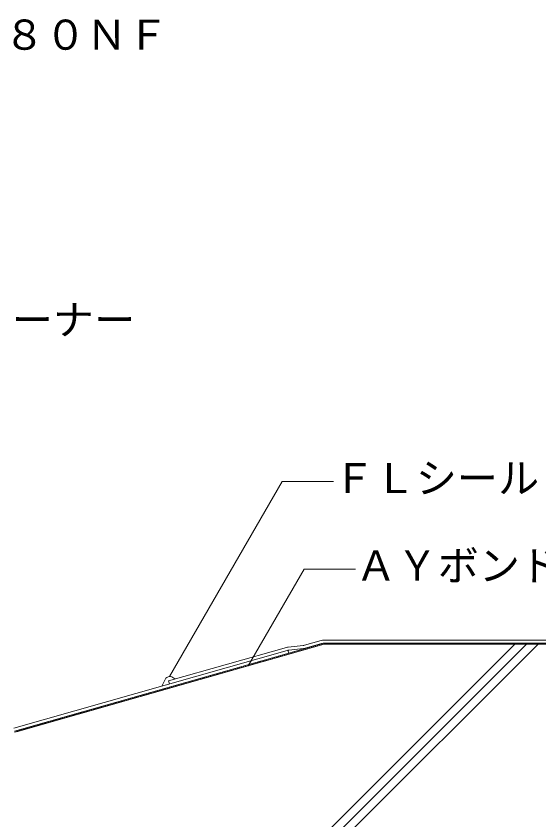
# Model space of a CAD drawing. Units: millimetres, scale not verified. Extents: x -675 to 675, y -471 to 460.
# Drawn here: x 113.5 to 367.6, y -156.2 to 234.9 of the extents above; entities that cross this region are included whole.
import ezdxf
from ezdxf.enums import TextEntityAlignment as Align

# ---------------------------------------------------------------- set-up
doc = ezdxf.new("R2010")
doc.units = ezdxf.units.MM
doc.header["$LTSCALE"] = 5
for name, color, linetype, lineweight in [('1-2_ハッチング', 4, 'Continuous', 9), ('1-4_リベットルーフ', 6, 'Continuous', 18), ('1-A_元図・躯体', 7, 'Continuous', 18), ('1-B_その他', 33, 'Continuous', 18), ('E-E', 7, 'Continuous', 18)]:
    doc.layers.add(name, color=color, linetype=linetype, lineweight=lineweight)
doc.styles.add('ＭＳ ゴシック', font='')
doc.styles.get('ＭＳ ゴシック').set_extended_font_data('MS Gothic')

msp = doc.modelspace()

# ---------------------------------------------------------------- linework, layer by layer
at = {"layer": '1-2_ハッチング'}
msp.add_line((186.33, -87.303), (184.325, -91.082), dxfattribs=at)
msp.add_arc((188.337, -89.361), 2.875, 36.467, 134.262, dxfattribs=at)
at = {"layer": '1-4_リベットルーフ'}
for p, q in [((253.665, -71.206), (261.818, -68.876)), ((253.989, -72.673), (262.028, -70.376)), ((263.192, -68.683), (477.089, -68.683)), ((477.089, -70.183), (263.402, -70.183)), ((112.429, -111.566), (245.23, -73.73)), ((187.572, -88.597), (244.946, -72.251)), ((245.619, -73.636), (246.026, -75.063)), ((253.068, -71.337), (245.803, -72.086)), ((253.128, -72.839), (246.087, -73.565)), ((112.638, -113.066), (246.026, -75.063)), ((187.572, -88.597), (187.985, -90.039))]:
    msp.add_line(p, q, dxfattribs=at)
for centre, start, end in [((263.192, -73.683), 90, 105.949), ((263.402, -75.183), 90, 105.949), ((246.316, -77.06), 95.886, 105.902), ((246.6, -78.539), 95.886, 105.902), ((252.291, -66.398), 278.942, 285.949), ((252.615, -67.865), 275.886, 285.949)]:
    msp.add_arc(centre, 5, start, end, dxfattribs=at)
at = {"layer": '1-A_元図・躯体'}
for p, q in [((112.708, -113.566), (263.224, -70.683)), ((355.903, -70.683), (117.422, -309.164)), ((361.56, -70.683), (123.079, -309.164)), ((367.217, -70.683), (128.735, -309.164)), ((263.224, -70.683), (477.089, -70.683))]:
    msp.add_line(p, q, dxfattribs=at)
at = {"layer": '1-B_その他'}
for p, q in [((113.488, -112.823), (263.154, -70.183)), ((263.064, -70.728), (263.064, -70.209)), ((263.154, -70.183), (477.089, -70.183)), ((264.064, -70.683), (264.064, -70.183)), ((265.064, -70.683), (265.064, -70.183)), ((266.064, -70.683), (266.064, -70.183)), ((267.064, -70.683), (267.064, -70.183)), ((268.064, -70.683), (268.064, -70.183)), ((269.064, -70.683), (269.064, -70.183)), ((270.064, -70.683), (270.064, -70.183)), ((271.064, -70.683), (271.064, -70.183)), ((272.064, -70.683), (272.064, -70.183)), ((273.064, -70.683), (273.064, -70.183)), ((274.064, -70.683), (274.064, -70.183)), ((275.064, -70.683), (275.064, -70.183)), ((276.064, -70.683), (276.064, -70.183)), ((277.064, -70.683), (277.064, -70.183)), ((278.064, -70.683), (278.064, -70.183)), ((279.064, -70.683), (279.064, -70.183)), ((280.064, -70.683), (280.064, -70.183)), ((281.064, -70.683), (281.064, -70.183)), ((282.064, -70.683), (282.064, -70.183)), ((283.064, -70.683), (283.064, -70.183)), ((284.064, -70.683), (284.064, -70.183)), ((285.064, -70.683), (285.064, -70.183)), ((286.064, -70.683), (286.064, -70.183)), ((287.064, -70.683), (287.064, -70.183)), ((288.064, -70.683), (288.064, -70.183)), ((289.064, -70.683), (289.064, -70.183)), ((290.064, -70.683), (290.064, -70.183)), ((291.064, -70.683), (291.064, -70.183)), ((292.064, -70.683), (292.064, -70.183)), ((293.064, -70.683), (293.064, -70.183)), ((294.064, -70.683), (294.064, -70.183)), ((295.064, -70.683), (295.064, -70.183)), ((296.064, -70.683), (296.064, -70.183)), ((297.064, -70.683), (297.064, -70.183)), ((298.064, -70.683), (298.064, -70.183)), ((299.064, -70.683), (299.064, -70.183)), ((300.064, -70.683), (300.064, -70.183)), ((301.064, -70.683), (301.064, -70.183)), ((302.064, -70.683), (302.064, -70.183)), ((303.064, -70.683), (303.064, -70.183)), ((304.064, -70.683), (304.064, -70.183)), ((305.064, -70.683), (305.064, -70.183)), ((306.064, -70.683), (306.064, -70.183)), ((307.064, -70.683), (307.064, -70.183)), ((308.064, -70.683), (308.064, -70.183)), ((309.064, -70.683), (309.064, -70.183)), ((310.064, -70.683), (310.064, -70.183)), ((311.064, -70.683), (311.064, -70.183)), ((312.064, -70.683), (312.064, -70.183)), ((313.064, -70.683), (313.064, -70.183)), ((314.064, -70.683), (314.064, -70.183)), ((315.064, -70.683), (315.064, -70.183)), ((316.064, -70.683), (316.064, -70.183)), ((317.064, -70.683), (317.064, -70.183)), ((318.064, -70.683), (318.064, -70.183)), ((319.064, -70.683), (319.064, -70.183)), ((320.064, -70.683), (320.064, -70.183)), ((321.064, -70.683), (321.064, -70.183)), ((322.064, -70.683), (322.064, -70.183)), ((323.064, -70.683), (323.064, -70.183)), ((324.064, -70.683), (324.064, -70.183)), ((325.064, -70.683), (325.064, -70.183)), ((326.064, -70.683), (326.064, -70.183)), ((327.064, -70.683), (327.064, -70.183)), ((328.064, -70.683), (328.064, -70.183)), ((329.064, -70.683), (329.064, -70.183)), ((330.064, -70.683), (330.064, -70.183)), ((331.064, -70.683), (331.064, -70.183)), ((332.064, -70.683), (332.064, -70.183)), ((333.064, -70.683), (333.064, -70.183)), ((334.064, -70.683), (334.064, -70.183)), ((335.064, -70.683), (335.064, -70.183)), ((336.064, -70.683), (336.064, -70.183)), ((337.064, -70.683), (337.064, -70.183)), ((338.064, -70.683), (338.064, -70.183)), ((339.064, -70.683), (339.064, -70.183)), ((340.064, -70.683), (340.064, -70.183)), ((341.064, -70.683), (341.064, -70.183)), ((342.064, -70.683), (342.064, -70.183)), ((343.064, -70.683), (343.064, -70.183)), ((344.064, -70.683), (344.064, -70.183)), ((345.064, -70.683), (345.064, -70.183)), ((346.064, -70.683), (346.064, -70.183)), ((347.064, -70.683), (347.064, -70.183)), ((348.064, -70.683), (348.064, -70.183)), ((349.064, -70.683), (349.064, -70.183)), ((350.064, -70.683), (350.064, -70.183)), ((351.064, -70.683), (351.064, -70.183)), ((352.064, -70.683), (352.064, -70.183)), ((353.064, -70.683), (353.064, -70.183)), ((354.064, -70.683), (354.064, -70.183)), ((355.064, -70.683), (355.064, -70.183)), ((356.064, -70.683), (356.064, -70.183)), ((357.064, -70.683), (357.064, -70.183)), ((358.064, -70.683), (358.064, -70.183)), ((359.064, -70.683), (359.064, -70.183)), ((360.064, -70.683), (360.064, -70.183)), ((361.064, -70.683), (361.064, -70.183)), ((362.064, -70.683), (362.064, -70.183)), ((363.064, -70.683), (363.064, -70.183)), ((364.064, -70.683), (364.064, -70.183)), ((365.064, -70.683), (365.064, -70.183)), ((366.064, -70.683), (366.064, -70.183)), ((367.064, -70.683), (367.064, -70.183)), ((263.224, -70.683), (113.655, -113.296)), ((249.064, -74.717), (249.064, -74.197)), ((250.064, -74.432), (250.064, -73.912)), ((251.064, -74.147), (251.064, -73.627)), ((252.064, -73.862), (252.064, -73.342)), ((253.064, -73.577), (253.064, -73.058)), ((254.064, -73.293), (254.064, -72.773)), ((255.064, -73.008), (255.064, -72.488)), ((256.064, -72.723), (256.064, -72.203)), ((257.064, -72.438), (257.064, -71.918)), ((258.064, -72.153), (258.064, -71.633)), ((259.064, -71.868), (259.064, -71.348)), ((260.064, -71.583), (260.064, -71.063)), ((261.064, -71.298), (261.064, -70.778)), ((262.064, -71.013), (262.064, -70.493)), ((477.089, -70.683), (263.224, -70.683)), ((235.064, -78.706), (235.064, -78.186)), ((236.064, -78.421), (236.064, -77.901)), ((237.064, -78.136), (237.064, -77.616)), ((238.064, -77.851), (238.064, -77.331)), ((239.064, -77.566), (239.064, -77.046)), ((240.064, -77.281), (240.064, -76.761)), ((241.064, -76.996), (241.064, -76.476)), ((242.064, -76.711), (242.064, -76.192)), ((243.064, -76.427), (243.064, -75.907)), ((244.064, -76.142), (244.064, -75.622)), ((245.064, -75.857), (245.064, -75.337)), ((246.064, -75.572), (246.064, -75.052)), ((247.064, -75.287), (247.064, -74.767)), ((248.064, -75.002), (248.064, -74.482)), ((222.064, -82.409), (222.064, -81.89)), ((223.064, -82.125), (223.064, -81.605)), ((224.064, -81.84), (224.064, -81.32)), ((225.064, -81.555), (225.064, -81.035)), ((226.064, -81.27), (226.064, -80.75)), ((227.064, -80.985), (227.064, -80.465)), ((228.064, -80.7), (228.064, -80.18)), ((229.064, -80.415), (229.064, -79.895)), ((230.064, -80.13), (230.064, -79.61)), ((231.064, -79.845), (231.064, -79.325)), ((232.064, -79.56), (232.064, -79.041)), ((233.064, -79.276), (233.064, -78.756)), ((234.064, -78.991), (234.064, -78.471)), ((208.064, -86.398), (208.064, -85.878)), ((209.064, -86.113), (209.064, -85.593)), ((210.064, -85.828), (210.064, -85.308)), ((211.064, -85.543), (211.064, -85.024)), ((212.064, -85.259), (212.064, -84.739)), ((213.064, -84.974), (213.064, -84.454)), ((214.064, -84.689), (214.064, -84.169)), ((215.064, -84.404), (215.064, -83.884)), ((216.064, -84.119), (216.064, -83.599)), ((217.064, -83.834), (217.064, -83.314)), ((218.064, -83.549), (218.064, -83.029)), ((219.064, -83.264), (219.064, -82.744)), ((220.064, -82.979), (220.064, -82.459)), ((221.064, -82.694), (221.064, -82.174)), ((194.064, -90.387), (194.064, -89.867)), ((195.064, -90.102), (195.064, -89.582)), ((196.064, -89.817), (196.064, -89.297)), ((197.064, -89.532), (197.064, -89.012)), ((198.064, -89.247), (198.064, -88.727)), ((199.064, -88.962), (199.064, -88.442)), ((200.064, -88.677), (200.064, -88.157)), ((201.064, -88.392), (201.064, -87.873)), ((202.064, -88.108), (202.064, -87.588)), ((203.064, -87.823), (203.064, -87.303)), ((204.064, -87.538), (204.064, -87.018)), ((205.064, -87.253), (205.064, -86.733)), ((206.064, -86.968), (206.064, -86.448)), ((207.064, -86.683), (207.064, -86.163)), ((180.064, -94.375), (180.064, -93.856)), ((181.064, -94.091), (181.064, -93.571)), ((182.064, -93.806), (182.064, -93.286)), ((183.064, -93.521), (183.064, -93.001)), ((184.064, -93.236), (184.064, -92.716)), ((185.064, -92.951), (185.064, -92.431)), ((186.064, -92.666), (186.064, -92.146)), ((187.064, -92.381), (187.064, -91.861)), ((188.064, -92.096), (188.064, -91.576)), ((189.064, -91.811), (189.064, -91.291)), ((190.064, -91.526), (190.064, -91.006)), ((191.064, -91.241), (191.064, -90.722)), ((192.064, -90.957), (192.064, -90.437)), ((193.064, -90.672), (193.064, -90.152)), ((167.064, -98.079), (167.064, -97.559)), ((168.064, -97.794), (168.064, -97.274)), ((169.064, -97.509), (169.064, -96.989)), ((170.064, -97.224), (170.064, -96.705)), ((171.064, -96.94), (171.064, -96.42)), ((172.064, -96.655), (172.064, -96.135)), ((173.064, -96.37), (173.064, -95.85)), ((174.064, -96.085), (174.064, -95.565)), ((175.064, -95.8), (175.064, -95.28)), ((176.064, -95.515), (176.064, -94.995)), ((177.064, -95.23), (177.064, -94.71)), ((178.064, -94.945), (178.064, -94.425)), ((179.064, -94.66), (179.064, -94.14)), ((153.064, -102.068), (153.064, -101.548)), ((154.064, -101.783), (154.064, -101.263)), ((155.064, -101.498), (155.064, -100.978)), ((156.064, -101.213), (156.064, -100.693)), ((157.064, -100.928), (157.064, -100.408)), ((158.064, -100.643), (158.064, -100.123)), ((159.064, -100.358), (159.064, -99.838)), ((160.064, -100.073), (160.064, -99.554)), ((161.064, -99.789), (161.064, -99.269)), ((162.064, -99.504), (162.064, -98.984)), ((163.064, -99.219), (163.064, -98.699)), ((164.064, -98.934), (164.064, -98.414)), ((165.064, -98.649), (165.064, -98.129)), ((166.064, -98.364), (166.064, -97.844)), ((139.064, -106.056), (139.064, -105.537)), ((140.064, -105.772), (140.064, -105.252)), ((141.064, -105.487), (141.064, -104.967)), ((142.064, -105.202), (142.064, -104.682)), ((143.064, -104.917), (143.064, -104.397)), ((144.064, -104.632), (144.064, -104.112)), ((145.064, -104.347), (145.064, -103.827)), ((146.064, -104.062), (146.064, -103.542)), ((147.064, -103.777), (147.064, -103.257)), ((148.064, -103.492), (148.064, -102.972)), ((149.064, -103.207), (149.064, -102.688)), ((150.064, -102.923), (150.064, -102.403)), ((151.064, -102.638), (151.064, -102.118)), ((152.064, -102.353), (152.064, -101.833)), ((126.064, -109.76), (126.064, -109.24)), ((127.064, -109.475), (127.064, -108.955)), ((128.064, -109.19), (128.064, -108.67)), ((129.064, -108.905), (129.064, -108.386)), ((130.064, -108.621), (130.064, -108.101)), ((131.064, -108.336), (131.064, -107.816)), ((132.064, -108.051), (132.064, -107.531)), ((133.064, -107.766), (133.064, -107.246)), ((134.064, -107.481), (134.064, -106.961)), ((135.064, -107.196), (135.064, -106.676)), ((136.064, -106.911), (136.064, -106.391)), ((137.064, -106.626), (137.064, -106.106)), ((138.064, -106.341), (138.064, -105.821)), ((114.064, -113.179), (114.064, -112.659)), ((115.064, -112.894), (115.064, -112.374)), ((116.064, -112.609), (116.064, -112.089)), ((117.064, -112.324), (117.064, -111.804)), ((118.064, -112.039), (118.064, -111.52)), ((119.064, -111.755), (119.064, -111.235)), ((120.064, -111.47), (120.064, -110.95)), ((121.064, -111.185), (121.064, -110.665)), ((122.064, -110.9), (122.064, -110.38)), ((123.064, -110.615), (123.064, -110.095)), ((124.064, -110.33), (124.064, -109.81)), ((125.064, -110.045), (125.064, -109.525))]:
    msp.add_line(p, q, dxfattribs=at)
at = {"layer": 'E-E'}
for p, q in [((242.792, 8.385), (188.007, -86.505)), ((242.792, 8.385), (267.792, 8.385)), ((253.45, -34.166), (226.292, -81.205)), ((253.45, -34.166), (278.45, -34.166))]:
    msp.add_line(p, q, dxfattribs=at)

# ---------------------------------------------------------------- texts
at = {"layer": 'E-E', "style": 'ＭＳ ゴシック'}
for s, p in [('ＡＹボンド５８０ＮＦ', (-12.469, 214.154)), ('ストレーナー', (51.378, 75.434)), ('ＦＬシール', (267.792, -1.615)), ('ＡＹボンド５８０ＮＦ', (278.45, -44.166))]:
    msp.add_text(s, height=14.66, dxfattribs=at).set_placement(p, align=Align.BOTTOM_LEFT)

doc.saveas('drawing.dxf')
